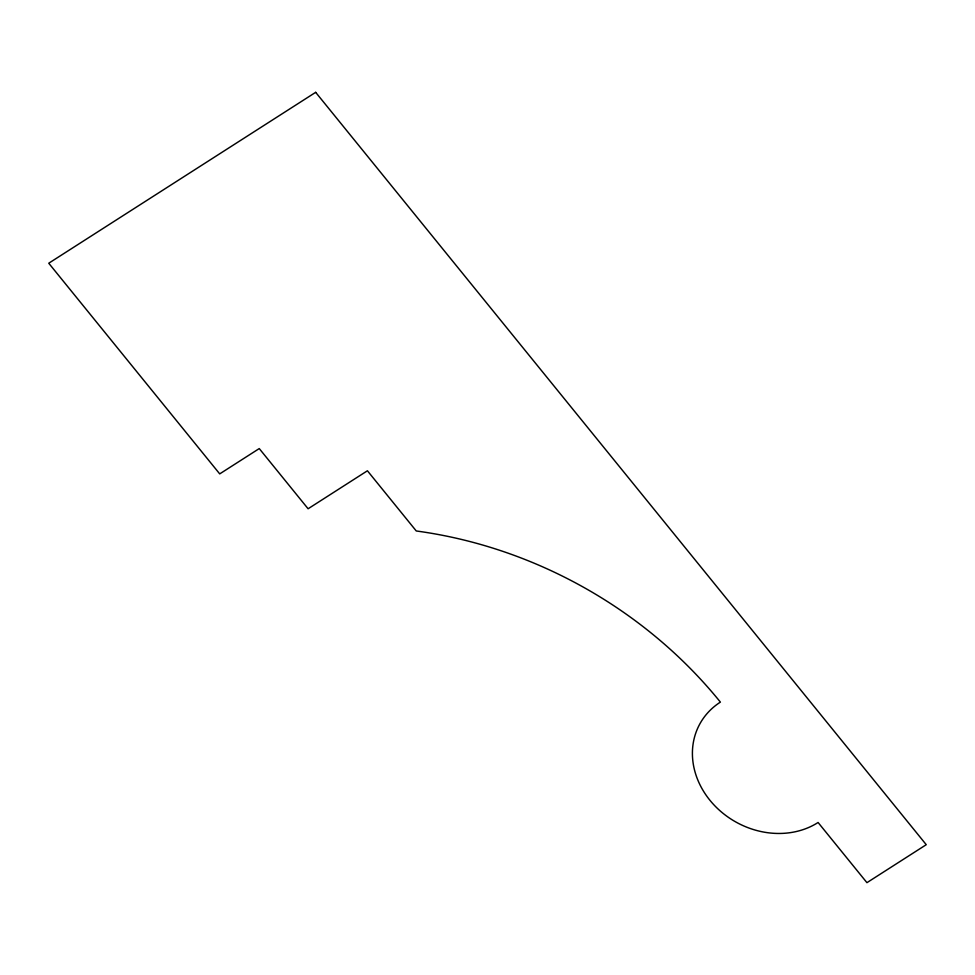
<?xml version="1.0" encoding="UTF-8"?>
<svg xmlns="http://www.w3.org/2000/svg" width="975" height="975" viewBox="0 0 975 975"><rect width="100%" height="100%" fill="white"/><g stroke="black" fill="none" stroke-linecap="round" stroke-linejoin="round"><path stroke-width="1.46" d="M315.668 92.333L48.75 263.226L219.716 473.887L259.252 448.573L308.1 508.767L367.417 470.779L416.264 530.973A417.251 359.885 29.3 0 1 720.391 702.11A79.304 68.408 29.3 0 0 709.922 800.268A79.304 68.408 29.3 0 0 818.086 822.486L866.933 882.668L926.25 844.691L315.668 92.333"/></g></svg>
